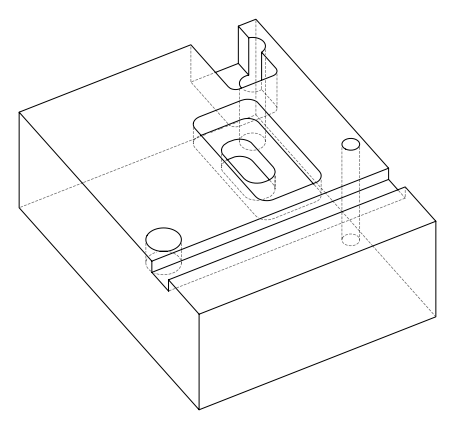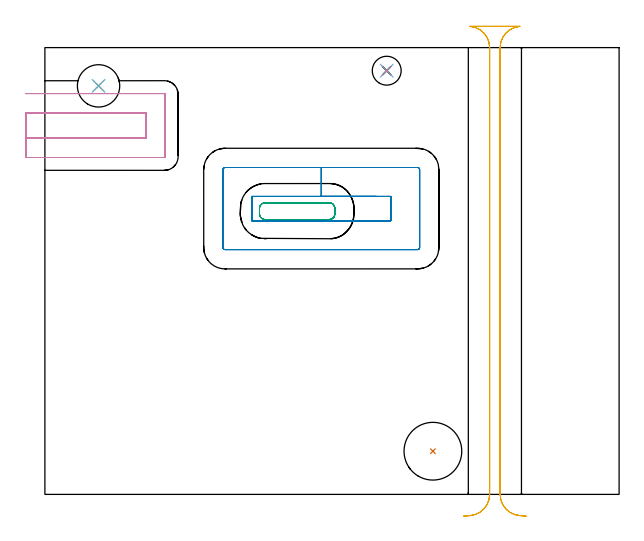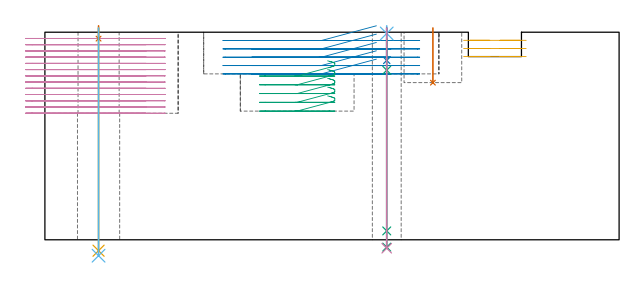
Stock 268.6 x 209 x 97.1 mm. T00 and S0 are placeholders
(PLAN: 12 operations, 9 tool changes, 20.1 min)
(1 INDEXABLE_INSERT_DRILL_BLIND_HOLE_FROM_SOLID | STEP1POCKET | UGT0302_006 | 0.1 min | 13505 mm3)
(2 MILL_RECTANGULAR_POCKET | POCKET_RECTANGULAR_STRAIGHT | UGT0201_100 | Follow Part, ap 4.5, ae 75% | 4.81 min | 119325 mm3)
(3 MILL_RECTANGULAR_POCKET_1 | POCKET_RECTANGULAR_STRAIGHT_1 | UGT0201_100 | Follow Part, ap 4.5, ae 75% | 1.39 min | 21873 mm3)
(4 MILL_SLOT | SLOT_PARTIAL_RECTANGULAR | NXT0201_011 | Follow Part, ap 3, ae 75% | 8.83 min | 98276 mm3)
(5 MILL_RECTANGULAR_SLOT | SLOT_RECTANGULAR | UGT0201_135 | Follow Part, ap 4.975, ae 75% | 3.09 min | 59108 mm3)
(6 SPOT_DRILL | STEP1HOLE | NXT0321_9005460120000 | 0.03 min | 8 mm3)
(7 SPOT_DRILL_1 | STEP1HOLE_1 | NXT0321_9005460120000 | 0.05 min | 27 mm3)
(8 DRILL_BLIND_HOLE_INTO_CENTER | STEP1HOLE | NXT0301_059 | 0.06 min | 729 mm3)
(9 GUN_DRILL_THROUGH_HOLE | STEP1HOLE | UGT0307_005 | 0.48 min | 4591 mm3)
(10 DRILL_TO_ENLARGE_THROUGH_HOLE | STEP1HOLE | NXT0301_102 | 0.41 min | 8561 mm3)
(11 DRILL_THROUGH_HOLE_INTO_CENTER | STEP1HOLE_1 | UGT0301_515 | 0.42 min | 7741 mm3)
(12 DRILL_TO_ENLARGE_THROUGH_HOLE_1 | STEP1HOLE_1 | UGT0301_264 | 0.43 min | 14495 mm3)
(TOOL UGT0302_006 | Indexable Insert Drill 27mm | D27 PA180 FL50 Z2)
(TOOL UGT0201_100 | End Mill 18 mm | D18 FL22 Z2)
(TOOL NXT0201_011 | ENDMILL 12mm [2P460-1200-NA 1630] | D12 FL38 Z6)
(TOOL UGT0201_135 | Carbide End Mill 19.9 | D19.9 FL30 Z4)
(TOOL NXT0321_9005460120000 | NC Spot Drill, 142deg, 12mm, Carbide, Uncoated | D12 PA142 FL30 Z2)
(TOOL NXT0301_059 | Carbide Drill 8.8mm [860.1-0880-026A1-MM 2214] | D8.8 PA140 FL47 Z2)
(TOOL UGT0307_005 | Gun Drill 8.3 mm | D8.3 PA130 FL24 Z1)
(TOOL NXT0301_102 | Carbide Drill 13.5mm [860.1-1350-108A1-MM 2214] | D13.5 PA140 FL123 Z2)
(TOOL UGT0301_515 | Carbide Drill 12.0 mm | D12 PA118 FL101 Z2)
(TOOL UGT0301_264 | Twist Drill 19.8 mm | D19.8 PA118 FL140 Z2)
(OP 1 INDEXABLE_INSERT_DRILL_BLIND_HOLE_FROM_SOLID)
G17 G21 G94 G90
T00 M6
G54
G17 G0 G90 X181.5 Y20.2 S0 M3
G43 Z107.1 H0
G94 G81 G98 Z73.5 F250. R99.1
G80
M5
M2
(OP 2 MILL_RECTANGULAR_POCKET)
G17 G21 G94 G90
T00 M6
G54
G17 G0 G90 X155.051 Y139.4 S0 M3
G43 Z107.1 H0
Z100.1
G94 G1 X129.3 Z93.2 F250.
X96.8 F500.
Y128.
X161.8
Y139.4
X129.3
Y152.9
X84.3
G3 X83.3 Y151.9 R1.
G1 Y115.5
G3 X84.3 Y114.5 R1.
G1 X174.3
G3 X175.3 Y115.5 R1.
G1 Y151.9
G3 X174.3 Y152.9 R1.
G1 X129.3
X128.3
G0 X155.051 Y139.4 Z96.2
G1 X129.3 Z89.3 F250.
X96.8 F500.
Y128.
X161.8
Y139.4
X129.3
Y152.9
X84.3
G3 X83.3 Y151.9 R1.
G1 Y115.5
G3 X84.3 Y114.5 R1.
G1 X174.3
G3 X175.3 Y115.5 R1.
G1 Y151.9
G3 X174.3 Y152.9 R1.
G1 X129.3
X128.3
G0 X155.051 Y139.4 Z92.3
G1 X129.3 Z85.4 F250.
X96.8 F500.
Y128.
X161.8
Y139.4
X129.3
Y152.9
X84.3
G3 X83.3 Y151.9 R1.
G1 Y115.5
G3 X84.3 Y114.5 R1.
G1 X174.3
G3 X175.3 Y115.5 R1.
G1 Y151.9
G3 X174.3 Y152.9 R1.
G1 X129.3
X128.3
G0 X155.051 Y139.4 Z88.4
G1 X129.3 Z81.5 F250.
X96.8 F500.
Y128.
X161.8
Y139.4
X129.3
Y152.9
X84.3
G3 X83.3 Y151.9 R1.
G1 Y115.5
G3 X84.3 Y114.5 R1.
G1 X174.3
G3 X175.3 Y115.5 R1.
G1 Y151.9
G3 X174.3 Y152.9 R1.
G1 X129.3
X128.3
G0 X155.051 Y139.4 Z84.5
G1 X129.3 Z77.6 F250.
X96.8 F500.
Y128.
X161.8
Y139.4
X129.3
Y152.9
X84.3
G3 X83.3 Y151.9 R1.
G1 Y115.5
G3 X84.3 Y114.5 R1.
G1 X174.3
G3 X175.3 Y115.5 R1.
G1 Y151.9
G3 X174.3 Y152.9 R1.
G1 X129.3
X128.3
G0 Z107.1
M5
M2
(OP 3 MILL_RECTANGULAR_POCKET_1)
G17 G21 G94 G90
T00 M6
G54
G17 G0 G90 X132.278 Y128.6 S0 M3
G43 Z107.1 H0
Z83.7
G94 G1 X133.161 Z83.463 F250.
X133.575 Y128.659 Z83.351
X133.975 Y128.784 Z83.239
X134.349 Y128.971 Z83.127
X134.688 Y129.216 Z83.015
X134.984 Y129.512 Z82.903
X135.229 Y129.851 Z82.791
X135.416 Y130.225 Z82.679
X135.541 Y130.625 Z82.566
X135.6 Y131.039 Z82.454
Y133.961 Z81.671
X135.541 Y134.375 Z81.559
X135.416 Y134.775 Z81.447
X135.229 Y135.149 Z81.335
X134.984 Y135.488 Z81.223
X134.688 Y135.784 Z81.111
X134.349 Y136.029 Z80.999
X133.975 Y136.216 Z80.887
X133.575 Y136.341 Z80.775
X133.161 Y136.4 Z80.662
X133. Z80.619
X118. Z76.6
X103. F500.
G3 X100.4 Y133.8 R2.6
G1 Y131.2
G3 X103. Y128.6 R2.6
G1 X133.
G3 X135.6 Y131.2 R2.6
G1 Y133.8
G3 X133. Y136.4 R2.6
G1 X118.
X117.
G0 X132.278 Y128.6 Z79.6
G1 X133.161 Z79.363 F250.
X133.575 Y128.659 Z79.251
X133.975 Y128.784 Z79.139
X134.349 Y128.971 Z79.027
X134.688 Y129.216 Z78.915
X134.984 Y129.512 Z78.803
X135.229 Y129.851 Z78.691
X135.416 Y130.225 Z78.579
X135.541 Y130.625 Z78.466
X135.6 Y131.039 Z78.354
Y133.961 Z77.571
X135.541 Y134.375 Z77.459
X135.416 Y134.775 Z77.347
X135.229 Y135.149 Z77.235
X134.984 Y135.488 Z77.123
X134.688 Y135.784 Z77.011
X134.349 Y136.029 Z76.899
X133.975 Y136.216 Z76.787
X133.575 Y136.341 Z76.675
X133.161 Y136.4 Z76.562
X133. Z76.519
X118. Z72.5
X103. F500.
G3 X100.4 Y133.8 R2.6
G1 Y131.2
G3 X103. Y128.6 R2.6
G1 X133.
G3 X135.6 Y131.2 R2.6
G1 Y133.8
G3 X133. Y136.4 R2.6
G1 X118.
X117.
G0 X132.278 Y128.6 Z75.5
G1 X133.161 Z75.263 F250.
X133.575 Y128.659 Z75.151
X133.975 Y128.784 Z75.039
X134.349 Y128.971 Z74.927
X134.688 Y129.216 Z74.815
X134.984 Y129.512 Z74.703
X135.229 Y129.851 Z74.591
X135.416 Y130.225 Z74.479
X135.541 Y130.625 Z74.366
X135.6 Y131.039 Z74.254
Y133.961 Z73.471
X135.541 Y134.375 Z73.359
X135.416 Y134.775 Z73.247
X135.229 Y135.149 Z73.135
X134.984 Y135.488 Z73.023
X134.688 Y135.784 Z72.911
X134.349 Y136.029 Z72.799
X133.975 Y136.216 Z72.687
X133.575 Y136.341 Z72.575
X133.161 Y136.4 Z72.462
X133. Z72.419
X118. Z68.4
X103. F500.
G3 X100.4 Y133.8 R2.6
G1 Y131.2
G3 X103. Y128.6 R2.6
G1 X133.
G3 X135.6 Y131.2 R2.6
G1 Y133.8
G3 X133. Y136.4 R2.6
G1 X118.
X117.
G0 X132.278 Y128.6 Z71.4
G1 X133.161 Z71.163 F250.
X133.575 Y128.659 Z71.051
X133.975 Y128.784 Z70.939
X134.349 Y128.971 Z70.827
X134.688 Y129.216 Z70.715
X134.984 Y129.512 Z70.603
X135.229 Y129.851 Z70.491
X135.416 Y130.225 Z70.379
X135.541 Y130.625 Z70.266
X135.6 Y131.039 Z70.154
Y133.961 Z69.371
X135.541 Y134.375 Z69.259
X135.416 Y134.775 Z69.147
X135.229 Y135.149 Z69.035
X134.984 Y135.488 Z68.923
X134.688 Y135.784 Z68.811
X134.349 Y136.029 Z68.699
X133.975 Y136.216 Z68.587
X133.575 Y136.341 Z68.475
X133.161 Y136.4 Z68.362
X133. Z68.319
X118. Z64.3
X103. F500.
G3 X100.4 Y133.8 R2.6
G1 Y131.2
G3 X103. Y128.6 R2.6
G1 X133.
G3 X135.6 Y131.2 R2.6
G1 Y133.8
G3 X133. Y136.4 R2.6
G1 X118.
X117.
G0 X132.278 Y128.6 Z67.3
G1 X133.161 Z67.063 F250.
X133.575 Y128.659 Z66.951
X133.975 Y128.784 Z66.839
X134.349 Y128.971 Z66.727
X134.688 Y129.216 Z66.615
X134.984 Y129.512 Z66.503
X135.229 Y129.851 Z66.391
X135.416 Y130.225 Z66.279
X135.541 Y130.625 Z66.167
X135.6 Y131.039 Z66.054
Y133.961 Z65.271
X135.541 Y134.375 Z65.159
X135.416 Y134.775 Z65.047
X135.229 Y135.149 Z64.935
X134.984 Y135.488 Z64.823
X134.688 Y135.784 Z64.711
X134.349 Y136.029 Z64.599
X133.975 Y136.216 Z64.487
X133.575 Y136.341 Z64.375
X133.161 Y136.4 Z64.262
X133. Z64.219
X118. Z60.2
X103. F500.
G3 X100.4 Y133.8 R2.6
G1 Y131.2
G3 X103. Y128.6 R2.6
G1 X133.
G3 X135.6 Y131.2 R2.6
G1 Y133.8
G3 X133. Y136.4 R2.6
G1 X118.
X117.
G0 Z107.1
M5
M2
(OP 4 MILL_SLOT)
G17 G21 G94 G90
T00 M6
G54
G17 G0 G90 X-9. Y166.6 S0 M3
G43 Z107.1 H1
Z94.185
G94 G1 X-6. F250.
X47.3 F500.
Y178.5
X-6.
X-9. F250.
Y157.6
X-6.
X55.9 F500.
G3 X56.3 Y158. R0.4
G1 Y187.1
G3 X55.9 Y187.5 R0.4
G1 X-6.
X-9. F250.
G0 Y166.6 Z91.269
G1 X-6.
X47.3 F500.
Y178.5
X-6.
X-9. F250.
Y157.6
X-6.
X55.9 F500.
G3 X56.3 Y158. R0.4
G1 Y187.1
G3 X55.9 Y187.5 R0.4
G1 X-6.
X-9. F250.
G0 Y166.6 Z88.354
G1 X-6.
X47.3 F500.
Y178.5
X-6.
X-9. F250.
Y157.6
X-6.
X55.9 F500.
G3 X56.3 Y158. R0.4
G1 Y187.1
G3 X55.9 Y187.5 R0.4
G1 X-6.
X-9. F250.
G0 Y166.6 Z85.438
G1 X-6.
X47.3 F500.
Y178.5
X-6.
X-9. F250.
Y157.6
X-6.
X55.9 F500.
G3 X56.3 Y158. R0.4
G1 Y187.1
G3 X55.9 Y187.5 R0.4
G1 X-6.
X-9. F250.
G0 Y166.6 Z82.523
G1 X-6.
X47.3 F500.
Y178.5
X-6.
X-9. F250.
Y157.6
X-6.
X55.9 F500.
G3 X56.3 Y158. R0.4
G1 Y187.1
G3 X55.9 Y187.5 R0.4
G1 X-6.
X-9. F250.
G0 Y166.6 Z79.608
G1 X-6.
X47.3 F500.
Y178.5
X-6.
X-9. F250.
Y157.6
X-6.
X55.9 F500.
G3 X56.3 Y158. R0.4
G1 Y187.1
G3 X55.9 Y187.5 R0.4
G1 X-6.
X-9. F250.
G0 Y166.6 Z76.692
G1 X-6.
X47.3 F500.
Y178.5
X-6.
X-9. F250.
Y157.6
X-6.
X55.9 F500.
G3 X56.3 Y158. R0.4
G1 Y187.1
G3 X55.9 Y187.5 R0.4
G1 X-6.
X-9. F250.
G0 Y166.6 Z73.777
G1 X-6.
X47.3 F500.
Y178.5
X-6.
X-9. F250.
Y157.6
X-6.
X55.9 F500.
G3 X56.3 Y158. R0.4
G1 Y187.1
G3 X55.9 Y187.5 R0.4
G1 X-6.
X-9. F250.
G0 Y166.6 Z70.862
G1 X-6.
X47.3 F500.
Y178.5
X-6.
X-9. F250.
Y157.6
X-6.
X55.9 F500.
G3 X56.3 Y158. R0.4
G1 Y187.1
G3 X55.9 Y187.5 R0.4
G1 X-6.
X-9. F250.
G0 Y166.6 Z67.946
G1 X-6.
X47.3 F500.
Y178.5
X-6.
X-9. F250.
Y157.6
X-6.
X55.9 F500.
G3 X56.3 Y158. R0.4
G1 Y187.1
G3 X55.9 Y187.5 R0.4
G1 X-6.
X-9. F250.
G0 Y166.6 Z65.031
G1 X-6.
X47.3 F500.
Y178.5
X-6.
X-9. F250.
Y157.6
X-6.
X55.9 F500.
G3 X56.3 Y158. R0.4
G1 Y187.1
G3 X55.9 Y187.5 R0.4
G1 X-6.
X-9. F250.
G0 Y166.6 Z62.115
G1 X-6.
X47.3 F500.
Y178.5
X-6.
X-9. F250.
Y157.6
X-6.
X55.9 F500.
G3 X56.3 Y158. R0.4
G1 Y187.1
G3 X55.9 Y187.5 R0.4
G1 X-6.
X-9. F250.
G0 Y166.6 Z59.2
G1 X-6.
X47.3 F500.
Y178.5
X-6.
X-9. F250.
Y157.6
X-6.
X55.9 F500.
G3 X56.3 Y158. R0.4
G1 Y187.1
G3 X55.9 Y187.5 R0.4
G1 X-6.
X-9. F250.
G0 Z107.1
M5
M2
(OP 5 MILL_RECTANGULAR_SLOT)
G17 G21 G94 G90
T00 M6
G54
G17 G0 G90 X225.119 Y-10.153 S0 M3
G43 Z107.1 H0
Z93.3
G94 G1 X222.128 Y-9.92 F250.
G2 X212.95 Y0. R9.95 F500.
G1 Y209.
G2 X222.128 Y218.92 R9.95
G1 Y218.95
X198.872
Y218.92
G2 X208.05 Y209. R9.95
G1 Y0.
G2 X198.872 Y-9.92 R9.95
G1 X195.881 Y-10.153 F250.
G0 X225.119 Z89.5
G1 X222.128 Y-9.92
G2 X212.95 Y0. R9.95 F500.
G1 Y209.
G2 X222.128 Y218.92 R9.95
G1 Y218.95
X198.872
Y218.92
G2 X208.05 Y209. R9.95
G1 Y0.
G2 X198.872 Y-9.92 R9.95
G1 X195.881 Y-10.153 F250.
G0 X225.119 Z85.7
G1 X222.128 Y-9.92
G2 X212.95 Y0. R9.95 F500.
G1 Y209.
G2 X222.128 Y218.92 R9.95
G1 Y218.95
X198.872
Y218.92
G2 X208.05 Y209. R9.95
G1 Y0.
G2 X198.872 Y-9.92 R9.95
G1 X195.881 Y-10.153 F250.
G0 Z107.1
M5
M2
(OP 6 SPOT_DRILL)
G17 G21 G94 G90
T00 M6
G54
G17 G0 G90 X159.9 Y198.2 S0 M3
G43 Z107.1 H0
G94 G81 G98 Z96.519 F250. R100.1
G80
M5
M2
(OP 7 SPOT_DRILL_1)
G17 G21 G94 G90
T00 M6
G54
G17 G0 G90 X25.1 Y191.1 S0 M3
G43 Z107.1 H0
G94 G81 G98 Z94.1 F250. R100.1
G80
M5
M2
(OP 8 DRILL_BLIND_HOLE_INTO_CENTER)
G17 G21 G94 G90
T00 M6
G54
G17 G0 G90 X159.9 Y198.2 S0 M3
G43 Z107.1 H1
G94 G81 G98 Z83.9 F250. R99.1
G80
M5
M2
(OP 9 GUN_DRILL_THROUGH_HOLE)
G17 G21 G94 G90
T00 M6
G54
G17 G0 G90 X159.9 Y198.2 M8
G43 Z107.1 H0
Z94.017
S716 M3
G94 G1 Z79.325 F125. M26
G4 X.084
Z4.15 F250.
G4 X.084
Z-3.435 F125.
G4 X.084
M5
M9
G0 Z94.017
Z107.1
M2
(OP 10 DRILL_TO_ENLARGE_THROUGH_HOLE)
G17 G21 G94 G90
T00 M6
G54
G17 G0 G90 X159.9 Y198.2 S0 M3
G43 Z107.1 H1
G94 G73 G98 Z-3.957 F250. Q12.632 R99.1
G80
M5
M2
(OP 11 DRILL_THROUGH_HOLE_INTO_CENTER)
G17 G21 G94 G90
T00 M6
G54
G17 G0 G90 X25.1 Y191.1 S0 M3
G43 Z107.1 H0
G94 G73 G98 Z-5.105 F250. Q11.356 R99.1
G80
M5
M2
(OP 12 DRILL_TO_ENLARGE_THROUGH_HOLE_1)
G17 G21 G94 G90
T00 M6
G54
G17 G0 G90 X25.1 Y191.1 S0 M3
G43 Z107.1 H0
G94 G73 G98 Z-7.449 F250. Q17.425 R99.1
G80
M5
M2
